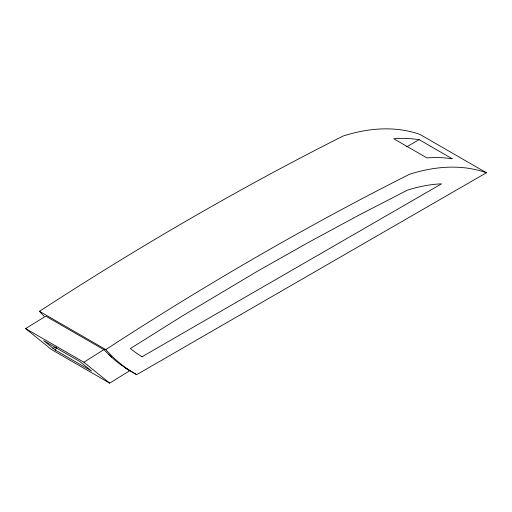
<?xml version="1.0" encoding="UTF-8"?>
<svg xmlns="http://www.w3.org/2000/svg" width="512" height="512" viewBox="0 0 512 512"><rect width="100%" height="100%" fill="white"/><g stroke="black" fill="none" stroke-linecap="round" stroke-linejoin="round"><path stroke-width="0.77" d="M55.366 350.138L43.68 340.672L79.891 361.574L91.578 371.04L55.366 350.138L56.589 347.29M104.333 349.35L83.866 362.227L25.6 328.589L45.786 316.154L104.051 349.792L111.597 357.21A339.706 196.128 -60 0 0 119.264 363.603L122.912 366.214A339.706 196.128 -60 0 0 129.843 370.682L130.131 370.24M44.109 316.275A339.706 196.128 -60 0 1 39.482 311.309C137.44 247.546 238.618 188.653 343.014 136.064A264.845 152.909 -60 0 1 420.096 134.483L486.4 172.762L136.723 374.643L125.734 368.307M39.482 311.309L105.786 349.587C203.744 285.824 304.922 226.938 409.318 174.342A264.845 152.909 -60 0 1 486.4 172.762M52.742 348.653L55.437 346.995M25.6 328.589L51.398 349.485L109.658 383.123L129.843 370.682M406.688 146.848L419.142 139.654L452.294 158.79A264.845 152.909 -60 0 0 426.899 157.901L393.747 138.758A264.845 152.909 -60 0 1 419.142 139.654M142.029 356.774L441.536 183.853L438.349 184.006A246.701 142.432 -60 0 0 413.05 188.474L407.418 190.144L358.221 215.526L307.898 242.72L257.549 271.168L182.042 316.16L130.381 348.557L132.64 350.336A321.568 185.658 -60 0 0 140.339 355.699L142.061 356.755M121.184 364.979L121.568 365.261M83.866 362.227L109.658 383.123M111.597 357.21L108.787 354.605M136.723 374.643A339.706 196.128 -60 0 1 105.786 349.587"/></g></svg>
